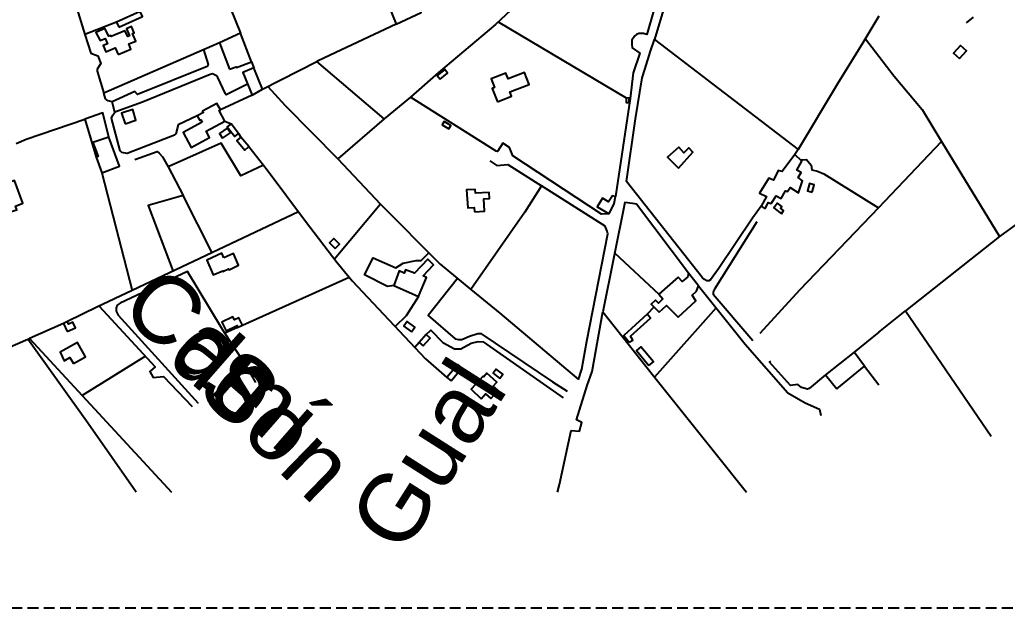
# Model space of a CAD drawing. Header units: millimetres. Extents: x 487814 to 495125, y 4392873 to 4398925.
# Drawn here: x 491590 to 492169, y 4394637 to 4394982 of the extents above; entities that cross this region are included whole.
import ezdxf

# ---------------------------------------------------------------- set-up
doc = ezdxf.new("R2010")
doc.units = ezdxf.units.MM
doc.linetypes.add('TRAZOS2', pattern=[9.525, 6.35, -3.175])
for name, color, linetype in [('Cartografia_Base', 8, 'Continuous'), ('Texto_Cartografia_Territorial', 7, 'Continuous'), ('Tramo_MT__15_S_E_Trazado', 5, 'TRAZOS2')]:
    doc.layers.add(name, color=color, linetype=linetype)
doc.styles.get("Standard").update_dxf_attribs({"font": 'arial.ttf'})

msp = doc.modelspace()

# ---------------------------------------------------------------- linework, layer by layer
at = {"layer": 'Cartografia_Base'}
for p, q in [((491706.68, 4395005.97, 110.06), (491719.6, 4394974.19, 109.94)), ((491623.47, 4394988.8, 112.59), (491628.32, 4394973.45, 112.26)), ((491646.78, 4394980.81, 111.46), (491628.32, 4394973.45, 112.26)), ((491870.72, 4394981.02, 109.64), (491945.83, 4394936.3, 109.26)), ((492149.29, 4394983.59, 108.86), (492145.14, 4394980.42, 108.85)), ((491707.15, 4394968.65, 109.38), (491639.33, 4394939.13, 112.03)), ((492086.06, 4394971, 109.01), (492093.9, 4394960.89, 108.66)), ((491726.07, 4394957.48, 109.38), (491727.42, 4394953.96, 109.38)), ((491732.51, 4394941.52, 108.32), (491764.38, 4394957.62, 108.98)), ((491726.33, 4394937.89, 109.01), (491707.76, 4394929.25, 109.2)), ((491947.53, 4394936.24, 109.26), (491948.09, 4394936.01, 109.26)), ((491628.29, 4394923.94, 111.98), (491634.87, 4394901.48, 112.52)), ((491710.44, 4394922.64, 109.2), (491713.99, 4394921.14, 109.2)), ((491803.74, 4394923.95, 108.32), (491776.68, 4394900.65, 107)), ((491718.45, 4394915.5, 108.06), (491719.74, 4394913.35, 108.06)), ((491677.19, 4394895.93, 108.66), (491685.82, 4394879.06, 108.13)), ((491638.3, 4394892.44, 110.52), (491656.05, 4394823.3, 108.64)), ((491703, 4394845.47, 107.08), (491685.82, 4394879.06, 108.13)), ((491801.58, 4394873.99, 106.93), (491774.72, 4394841.75, 106.52)), ((491753.53, 4394869.49, 108.25), (491656.05, 4394823.3, 108.64)), ((492175.4, 4394862.93, 107.23), (492164.8, 4394855.01, 107.11)), ((491938.99, 4394845.52, 107.92), (491964.98, 4394821.17, 107.16)), ((491720.68, 4394803.1, 106.36), (491783.3, 4394831.28, 107.83)), ((491962.03, 4394813.64, 106.97), (491958.04, 4394809.59, 106.97)), ((491998.59, 4394813.22, 109.06), (491962.34, 4394772.54, 109.06)), ((492093.9, 4394798.91, 106.33), (492109.5, 4394811.5, 105.95)), ((492109.5, 4394811.5, 105.95), (492159.82, 4394738.06, 104.89)), ((491615.66, 4394804.1, 109.01), (491595.72, 4394795.3, 108.7)), ((491717.87, 4394801.77, 106.17), (491710.33, 4394798.45, 106.64)), ((491594.78, 4394794.89, 108.69), (491595.72, 4394795.3, 108.7)), ((491595.72, 4394795.3, 108.7), (491678.99, 4394705.14, 107.36)), ((491944.41, 4394796.95, 107.16), (491943.57, 4394796.25, 107.16)), ((492093.9, 4394798.91, 106.33), (492079.5, 4394787.25, 106.14)), ((491824.43, 4394792.9, 107.02), (491821.77, 4394790, 106.93)), ((491663.85, 4394784.79, 108.25), (491626.64, 4394761.84, 108.44)), ((492085.57, 4394779.04, 106.41), (492093.9, 4394768.12, 106.41))]:
    msp.add_line(p, q, dxfattribs=at)
for points in [[(492093.9, 4394994.09, 110.68), (492076.06, 4395008.9, 110.68), (492047.38, 4395034.16, 111.43), (492026.11, 4395053.6, 111.43), (491999.31, 4395079.19, 112), (491980.88, 4395030.86, 110.68), (491985.1, 4395024.3, 110.68), (491983.46, 4395021.05, 110.68), (491978.11, 4395022.86, 110.11), (491962.47, 4394970.56, 110.11)], [(491810.78, 4394979.59, 111.43), (491825.45, 4394986.48, 110.95), (491812.18, 4395017.91, 111.99), (491797.77, 4395011.81, 111.99), (491810.78, 4394979.59, 111.43)], [(491959.72, 4395002.38, 109.95), (491965.65, 4395000.9, 109.95), (491957.83, 4394973.56, 109.95), (491956.01, 4394974.06, 109.95), (491953.2, 4394974.09, 109.95), (491951.77, 4394973.47, 109.95), (491950.76, 4394972.62, 109.95), (491949.06, 4394970.21, 109.95), (491949.02, 4394967.73, 109.95), (491949.22, 4394965.71, 109.95), (491953.73, 4394962.57, 109.95), (491949.95, 4394951.04, 110.14), (491948.09, 4394936.01, 110.33), (491939.48, 4394878.6, 109.95)], [(491648.13, 4394977.77, 112.47), (491662.14, 4394984, 112.47), (491660.79, 4394987.04, 112.47), (491646.78, 4394980.81, 112.47), (491648.13, 4394977.77, 112.47)], [(491881.09, 4394990.58, 110.21), (491869.02, 4394979.45, 110.21), (491835.72, 4394951.31, 110.02), (491819.31, 4394936.77, 109.07), (491803.74, 4394923.95, 109.45), (491764.38, 4394957.62, 108.98)], [(492093.9, 4394984.18, 110.57), (492084.62, 4394968.58, 110.3), (492069.8, 4394944.59, 109.17), (492046.62, 4394906.14, 108.22)], [(491647.71, 4394961.77, 110.24), (491655.31, 4394964.94, 110.07), (491654.12, 4394968.01, 110.12), (491658.09, 4394969.66, 110.04), (491656.27, 4394974.02, 110.12), (491657.18, 4394974.4, 110.1), (491655.61, 4394978.16, 110.07), (491652.61, 4394976.91, 110.14), (491654.37, 4394972.68, 110.15), (491653.42, 4394972.28, 110.17), (491651.71, 4394975.6, 110.17), (491643.74, 4394972.36, 110.34), (491643.42, 4394972.88, 110.34), (491642.29, 4394972.54, 110.36), (491640.02, 4394977.02, 110.33), (491634.73, 4394974.65, 110.45), (491637.18, 4394969.94, 110.48), (491640.18, 4394971.19, 110.41), (491641.5, 4394968.02, 110.41), (491639.07, 4394967.01, 110.46), (491640.62, 4394963.29, 110.4), (491646.12, 4394965.59, 110.29), (491647.71, 4394961.77, 110.24)], [(491810.78, 4394979.59, 111.43), (491768.84, 4394959.88, 109.07), (491764.38, 4394957.62, 108.98)], [(491628.32, 4394973.45, 112.26), (491631.74, 4394962.64, 112.03), (491635.9, 4394960.97, 112.03), (491637.7, 4394956.59, 112.03), (491635.38, 4394953.21, 112.03), (491635.49, 4394952.04, 112.03), (491639.33, 4394939.13, 112.03)], [(491713.16, 4394953.13, 108.38), (491717.02, 4394954.62, 108.27), (491717.24, 4394954.06, 108.27), (491726.07, 4394957.48, 108), (491719.6, 4394974.19, 108.06), (491707.15, 4394968.65, 108.43), (491713.16, 4394953.13, 108.38)], [(492024.99, 4394872.8, 107.3), (492019.76, 4394865.85, 107), (491999.93, 4394836.04, 107), (491995.26, 4394829.7, 107.18), (491994.22, 4394829.05, 107.18), (491992.99, 4394828.97, 107.18), (491991.62, 4394829.76, 107.18), (491990.59, 4394830.74, 107.18), (491945.93, 4394887.39, 108.7), (491951.3, 4394924.13, 108.7), (491955.07, 4394948.18, 109.07), (491956.8, 4394952.88, 108.89), (491960.08, 4394963.76, 108.89), (491962.47, 4394970.56, 109.07), (492046.62, 4394906.14, 108.22), (492044.68, 4394903.22, 106.93)], [(491697.91, 4394964.62, 108.71), (491700.51, 4394955.83, 108.7), (491700.06, 4394954.77, 108.72), (491659.06, 4394938.31, 109.95), (491657.53, 4394939.98, 110.01), (491644.3, 4394934.11, 110.39)], [(492141.32, 4394959.48, 108.46), (492145.38, 4394963.97, 108.53), (492141.9, 4394967.12, 108.6), (492137.84, 4394962.63, 108.5), (492141.32, 4394959.48, 108.46)], [(492093.9, 4394960.89, 108.66), (492103.03, 4394949.12, 108.25), (492119.32, 4394929.46, 107.68), (492130.8, 4394910.79, 107.49)], [(491726.33, 4394937.89, 108.14), (491732.51, 4394941.52, 107.94), (491727.42, 4394953.96, 107.99), (491720.85, 4394951.27, 108.19), (491726.33, 4394937.89, 108.14)], [(491836.62, 4394947.39, 111.62), (491841.03, 4394950.8, 111.62), (491839.39, 4394952.92, 111.62), (491834.98, 4394949.51, 111.62), (491836.62, 4394947.39, 111.62)], [(491870.22, 4394934.03, 108.67), (491878.5, 4394937.35, 108.85), (491877.55, 4394939.83, 108.91), (491888.82, 4394944.16, 109.15), (491886.13, 4394951.16, 109.32), (491876.56, 4394947.49, 109.12), (491875.25, 4394950.9, 109.2), (491866.57, 4394947.57, 109.02), (491868.54, 4394942.44, 108.89), (491867.19, 4394941.92, 108.86), (491870.22, 4394934.03, 108.67)], [(491723.66, 4394944.4, 108.16), (491711.18, 4394938.15, 108.54), (491710.73, 4394938.76, 108.55), (491706.31, 4394948.37, 108.6), (491705.39, 4394949.28, 108.62), (491704.33, 4394949.89, 108.64), (491703.11, 4394950.35, 108.67), (491701.73, 4394950.04, 108.71), (491662.1, 4394933.88, 109.86), (491645.92, 4394927.9, 110.28)], [(491735.54, 4394943.05, 107.56), (491745.82, 4394931.95, 107.56), (491776.68, 4394900.65, 107)], [(491694.19, 4394925.81, 109.38), (491683.07, 4394920.51, 109.76), (491681.58, 4394915.27, 109.76), (491680.84, 4394914.48, 109.76), (491653.09, 4394903.78, 110.33), (491649.88, 4394904.3, 110.33), (491648.94, 4394905.29, 110.33), (491643.97, 4394924.34, 111.08), (491644.76, 4394926.21, 111.08), (491645.92, 4394927.9, 111.08), (491644.3, 4394934.11, 112.03), (491641.94, 4394934.69, 112.03), (491640.75, 4394935.35, 112.03), (491640.32, 4394935.81, 112.03), (491639.33, 4394939.13, 112.03)], [(491935.72, 4394868.35, 108.06), (491931.35, 4394868.19, 108.06), (491879.2, 4394902.28, 108.82), (491877.35, 4394907.32, 108.82), (491873.45, 4394909.71, 108.82), (491870.28, 4394904.8, 108.82), (491869.41, 4394905.16, 108.82), (491819.31, 4394936.77, 109.07)], [(491947.43, 4394933.61, 111.43), (491947.53, 4394936.24, 111.43), (491945.83, 4394936.3, 111.43), (491945.73, 4394933.67, 111.43), (491947.43, 4394933.61, 111.43)], [(491651.9, 4394921.13, 109.78), (491658.1, 4394923.2, 109.71), (491656.39, 4394929.52, 109.85), (491649.83, 4394927.33, 110.11), (491651.9, 4394921.13, 109.78)], [(491697.07, 4394922.12, 108.97), (491685.86, 4394916.09, 109.05), (491690.6, 4394907.28, 108.78), (491701.45, 4394913.11, 108.7), (491699.49, 4394916.75, 108.81), (491710.44, 4394922.64, 108.67), (491707.08, 4394928.89, 108.72), (491707.76, 4394929.25, 108.7), (491705.69, 4394933.1, 108.72), (491697.34, 4394928.61, 108.98), (491697.81, 4394927.76, 108.97), (491694.19, 4394925.81, 109.09), (491695.62, 4394923.14, 109.01), (491696.32, 4394923.52, 109.01), (491697.07, 4394922.12, 108.97)], [(491588.06, 4394909.66, 110.42), (491593.86, 4394912.05, 110.9), (491628.29, 4394923.94, 111.98)], [(491642.25, 4394913.25, 111.46), (491638.89, 4394927.61, 111.46), (491628.29, 4394923.94, 111.98)], [(491841.66, 4394918.19, 111.24), (491842.89, 4394920.16, 111.24), (491839.03, 4394922.58, 111.24), (491837.8, 4394920.61, 111.24), (491841.66, 4394918.19, 111.24)], [(491709.02, 4394912.8, 110.58), (491713.59, 4394915.89, 110.58), (491711.78, 4394918.57, 110.58), (491707.21, 4394915.48, 110.58), (491709.02, 4394912.8, 110.58)], [(491713.99, 4394921.14, 110.58), (491711.79, 4394919.4, 110.58), (491716.25, 4394913.76, 110.58), (491718.45, 4394915.5, 110.58), (491713.99, 4394921.14, 110.58)], [(491642.25, 4394913.25, 109.75), (491632.95, 4394910.19, 109.66), (491636.08, 4394901.94, 109.43), (491634.87, 4394901.48, 109.43), (491638.3, 4394892.44, 109.18), (491648.66, 4394896.37, 109.19), (491642.25, 4394913.25, 109.75)], [(491719.74, 4394913.35, 110.02), (491717.32, 4394911.33, 110.02), (491721.99, 4394905.74, 110.02), (491724.41, 4394907.76, 110.02), (491719.74, 4394913.35, 110.02)], [(492093.9, 4394872.03, 107.36), (492130.8, 4394910.79, 107.65), (492164.8, 4394855.01, 107.09), (492109.5, 4394811.5, 105.95)], [(491657.63, 4394900.21, 109.09), (491670.64, 4394904.92, 109.1), (491671.86, 4394904.01, 109.06), (491673.84, 4394901.72, 108.98), (491677.19, 4394895.93, 108.66)], [(491733.09, 4394896.84, 107.71), (491719.72, 4394890.59, 107.8), (491708.28, 4394909.8, 108.5), (491677.19, 4394895.93, 108.66)], [(491724.41, 4394907.76, 108.25), (491735.27, 4394894.1, 107.31), (491757.64, 4394864.01, 107.31), (491776.1, 4394839.96, 107.68), (491783.3, 4394831.28, 107.83)], [(491976.44, 4394895.15, 107.32), (491984.81, 4394904.54, 107.27), (491982.59, 4394907.05, 107.33), (491979.66, 4394904.09, 107.35), (491976.55, 4394907.4, 107.43), (491969.93, 4394901.54, 107.49), (491976.44, 4394895.15, 107.32)], [(491776.68, 4394900.65, 107), (491801.58, 4394873.99, 107), (491836.62, 4394838.77, 108.13), (491854.7, 4394823.93, 107.74)], [(491865.76, 4394899.5, 108.82), (491869.97, 4394896.75, 108.82), (491876.34, 4394897.34, 108.82), (491896, 4394884.82, 108.68)], [(492027.29, 4394871.27, 106.15), (492029.08, 4394875.06, 106.16), (492030.72, 4394874.31, 106.11), (492033.68, 4394878.88, 106.1), (492036.61, 4394877.33, 106.02), (492039.27, 4394881.87, 106.01), (492040.41, 4394881.4, 105.99), (492041.89, 4394883.75, 105.98), (492046.84, 4394880.63, 105.9), (492049.28, 4394887.69, 105.99), (492046.71, 4394889.55, 106.02), (492048.35, 4394892.57, 106.07), (492045.84, 4394893.98, 106.09), (492048.89, 4394899.32, 106.2), (492044.68, 4394903.22, 106.23), (492037.24, 4394893.12, 106.18), (492035, 4394893.71, 106.24), (492032.18, 4394888.07, 106.23), (492029.49, 4394889.33, 106.31), (492023.95, 4394880.49, 106.33), (492027.99, 4394878.47, 106.22), (492024.99, 4394872.8, 106.22), (492027.29, 4394871.27, 106.15)], [(492048.09, 4394900.06, 106.36), (492051.59, 4394900.17, 106.36), (492054.17, 4394896.78, 106.36), (492054.72, 4394894.1, 106.36), (492057.97, 4394893.42, 105.98), (492061.75, 4394891.88, 105.98), (492093.7, 4394871.81, 105.79)], [(491579.93, 4394868.23, 108.99), (491588.38, 4394870.64, 109.01), (491587.54, 4394872.93, 109.05), (491591.82, 4394874.52, 109.09), (491586.89, 4394887.85, 109.32), (491575.35, 4394883.58, 109.27), (491577.6, 4394877.52, 109.16), (491576.63, 4394877.16, 109.15), (491579.93, 4394868.23, 108.99)], [(491856.75, 4394869.56, 107.69), (491862.69, 4394869.92, 107.77), (491862.25, 4394877.07, 107.78), (491865.55, 4394877.27, 107.83), (491865.33, 4394880.87, 107.84), (491857.34, 4394880.38, 107.72), (491857.2, 4394882.63, 107.73), (491852.16, 4394882.32, 107.66), (491852.81, 4394871.77, 107.64), (491856.6, 4394872.07, 107.69), (491856.75, 4394869.56, 107.69)], [(491917.77, 4394771.25, 107.31), (491919.73, 4394777.34, 107.31), (491922.76, 4394793.73, 107.5), (491934.91, 4394856.62, 108.06), (491934.63, 4394858.21, 108.06), (491933.35, 4394861.06, 108.06), (491896, 4394884.82, 108.68), (491886.36, 4394869.33, 108.13), (491854.7, 4394823.93, 107.74), (491871.62, 4394810.03, 107.37), (491917.77, 4394771.25, 107.31)], [(492054.84, 4394881.01, 108.03), (492056.04, 4394885.39, 108.03), (492053.27, 4394886.16, 108.03), (492052.07, 4394881.78, 108.03), (492054.84, 4394881.01, 108.03)], [(491685.82, 4394879.06, 108.13), (491665.3, 4394873.22, 108.37), (491680.09, 4394834.59, 107.14)], [(491935.72, 4394868.35, 107.74), (491938.78, 4394874.31, 107.78), (491939.48, 4394878.6, 107.81), (491937.75, 4394878.98, 107.84), (491935.43, 4394875.34, 107.84), (491931.79, 4394877.5, 107.9), (491928.8, 4394872.42, 107.86), (491935.72, 4394868.35, 107.74)], [(491982.31, 4394833.47, 109.17), (491951.82, 4394874.02, 109.54), (491949.45, 4394874.47, 109.54), (491944.88, 4394874.91, 109.54), (491932.05, 4394810.82, 108.98)], [(492093.9, 4394872.03, 107.36), (492047.45, 4394823.52, 106.9), (492024.19, 4394798.2, 107.84)], [(492036.8, 4394868.3, 108.41), (492038.05, 4394870.22, 108.41), (492036.21, 4394871.72, 108.41), (492036.97, 4394872.66, 108.41), (492034.56, 4394874.64, 108.41), (492032.35, 4394871.93, 108.41), (492036.8, 4394868.3, 108.41)], [(492022.33, 4394863.7, 107.18), (491997.47, 4394824.22, 107.56), (491996.87, 4394822.65, 107.56), (491996.81, 4394821.29, 107.56), (492019.98, 4394794.11, 107.18)], [(491775.01, 4394848.03, 109.17), (491777.59, 4394850.49, 109.17), (491774.38, 4394853.86, 109.17), (491771.8, 4394851.38, 109.17), (491775.01, 4394848.03, 109.17)], [(491709.81, 4394842.57, 106.89), (491708.62, 4394845.34, 106.98), (491699.78, 4394841.23, 107.04), (491703.49, 4394832.56, 106.78), (491709.09, 4394834.86, 106.74), (491709.25, 4394834.6, 106.73), (491712.45, 4394836.14, 106.71), (491712.94, 4394835.46, 106.68), (491718.4, 4394838.23, 106.65), (491715.44, 4394844.99, 106.85), (491709.81, 4394842.57, 106.89)], [(491809.41, 4394826.33, 106.94), (491805.83, 4394825.81, 106.89), (491792.26, 4394832.52, 106.73), (491797.29, 4394842.57, 106.82), (491810.7, 4394836.63, 106.98), (491814.97, 4394839.37, 107.04), (491822.59, 4394840.9, 107.14), (491825.49, 4394840.9, 107.18), (491830.01, 4394845.42, 107.26)], [(491823.9, 4394819.87, 107.12), (491828.64, 4394830.97, 107.2), (491826.72, 4394831.89, 107.18), (491832.69, 4394838.45, 107.28), (491829.49, 4394841.68, 107.24), (491821.52, 4394833.46, 107.11), (491816.28, 4394835.53, 107.05), (491815.56, 4394833.62, 107.04), (491812.54, 4394834.96, 107), (491809.41, 4394826.33, 106.94), (491823.9, 4394819.87, 107.12)], [(491710.33, 4394798.45, 106.64), (491708.33, 4394801.51, 106.74), (491688.51, 4394834.49, 107.68), (491649.05, 4394816.05, 107.68), (491647.23, 4394814.77, 107.68), (491646.65, 4394813.13, 107.68), (491646.63, 4394811.2, 107.68), (491647.76, 4394808.94, 107.68), (491694.7, 4394757.29, 106.36)], [(491783.3, 4394831.28, 107.83), (491785.11, 4394829.08, 107.87), (491828.09, 4394783.24, 107.12), (491840.62, 4394772.42, 107.12)], [(491846.91, 4394830.33, 107.45), (491829.61, 4394808.74, 107.17), (491845.46, 4394795.02, 107.35), (491847.44, 4394794.56, 107.37), (491849.42, 4394794.56, 107.4), (491853.84, 4394796.54, 107.46), (491858.72, 4394798.22, 107.45), (491860.55, 4394798.07, 107.43), (491902.61, 4394769.87, 106.92), (491911.17, 4394764.38, 106.82)], [(491965.09, 4394810.66, 106.67), (491969.51, 4394814.67, 106.69), (491976.23, 4394807.67, 106.53), (491986.68, 4394817.39, 106.43), (491984.42, 4394820.59, 106.5), (491986.96, 4394822.9, 106.48), (491988.28, 4394826.16, 106.49), (491982.31, 4394833.47, 106.66), (491981.83, 4394831.35, 106.65), (491978.61, 4394828.57, 106.68), (491976.19, 4394831.21, 106.74), (491964.98, 4394821.17, 106.82), (491967.35, 4394818.4, 106.76), (491964.73, 4394815.87, 106.75), (491963.02, 4394817.77, 106.79), (491960.34, 4394815.29, 106.78), (491965.09, 4394810.66, 106.67)], [(491988.28, 4394826.16, 108.79), (492015.62, 4394791.84, 108.6), (492040.51, 4394763.38, 108.6), (492050.83, 4394757.57, 108.03), (492059.17, 4394753.75, 106.14), (492060.03, 4394749.99, 106.22)], [(491656.05, 4394823.3, 108.64), (491635.37, 4394813.59, 108.82), (491618.03, 4394805.21, 109.01)], [(491823.9, 4394819.87, 107.12), (491816.8, 4394808.43, 107), (491810.31, 4394802.26, 106.91)], [(491636.68, 4394814.21, 108.25), (491669.48, 4394778.7, 107.68), (491666.45, 4394775.9, 107.5), (491668.32, 4394772.38, 107.5), (491674.4, 4394772.97, 107.5), (491691.19, 4394755.39, 107.5)], [(491720.68, 4394803.1, 109.45), (491718.64, 4394807.39, 109.45), (491715.94, 4394806.12, 109.45), (491715.11, 4394807.86, 109.45), (491708.69, 4394804.81, 109.45), (491711.08, 4394799.78, 109.45), (491717.52, 4394802.85, 109.45), (491717.87, 4394801.77, 109.45), (491720.68, 4394803.1, 109.45)], [(491905.39, 4394705.14, 107.36), (491906.6, 4394709.68, 107.47), (491913.53, 4394741.36, 107.65), (491918.37, 4394740.88, 107.65), (491919.84, 4394746.03, 107.65), (491916.63, 4394747.61, 107.65), (491922.83, 4394767.6, 107.28), (491925.82, 4394775.98, 107.28), (491932.05, 4394810.82, 108.98)], [(491932.05, 4394810.82, 108.98), (491961.71, 4394773.32, 107.65), (491997.79, 4394728.38, 106.71), (492016.25, 4394705.14, 106.08)], [(491947.58, 4394793.09, 109.35), (491949.59, 4394794.21, 109.35), (491948.27, 4394796.56, 109.35), (491960.11, 4394807.19, 109.35), (491958.04, 4394809.59, 109.35), (491944.41, 4394796.95, 109.35), (491947.58, 4394793.09, 109.35)], [(491617.92, 4394799.26, 110.56), (491622.72, 4394801.48, 110.56), (491621.24, 4394804.83, 110.56), (491618.75, 4394803.67, 110.56), (491618.03, 4394805.21, 110.56), (491615.66, 4394804.1, 110.56), (491617.92, 4394799.26, 110.56)], [(491819.75, 4394799.15, 109.54), (491821.74, 4394801.9, 109.54), (491817.25, 4394805.13, 109.54), (491815.26, 4394802.37, 109.54), (491819.75, 4394799.15, 109.54)], [(491552.8, 4394775.97, 107.93), (491578.56, 4394787.73, 108.44), (491594.78, 4394794.89, 108.69)], [(491658.28, 4394705.14, 107.33), (491630.21, 4394745.34, 107.68), (491594.78, 4394794.89, 108.69)], [(491728.51, 4394769.53, 105.61), (491722.65, 4394779.61, 105.99), (491710.33, 4394798.45, 106.64)], [(491826.78, 4394790.88, 109.17), (491830.74, 4394795.48, 109.17), (491828.39, 4394797.5, 109.17), (491824.43, 4394792.9, 109.17), (491826.78, 4394790.88, 109.17)], [(491828.39, 4394797.5, 107.13), (491831.28, 4394800.05, 107.18), (491838.29, 4394792.89, 107.21), (491845.15, 4394789.23, 107.24), (491848.81, 4394789.23, 107.29), (491854.75, 4394792.43, 107.42), (491859.02, 4394793.5, 107.39), (491861.92, 4394793.34, 107.37), (491908.87, 4394760.37, 106.82)], [(491621.55, 4394780.48, 106.43), (491628.65, 4394784.52, 106.36), (491623.89, 4394792.87, 106.4), (491613.86, 4394787.16, 106.41), (491616.13, 4394782.14, 106.44), (491619.51, 4394784.07, 106.41), (491621.55, 4394780.48, 106.43)], [(491959.11, 4394779.42, 109.54), (491961.76, 4394781.64, 109.54), (491954.45, 4394790.39, 109.54), (491951.8, 4394788.18, 109.54), (491959.11, 4394779.42, 109.54)], [(492069.4, 4394765.76, 104.77), (492085.57, 4394779.04, 104.79), (492079.5, 4394787.25, 104.94), (492062.73, 4394774.01, 104.92), (492069.4, 4394765.76, 104.77)], [(491843.06, 4394770.41, 109.54), (491849.37, 4394778.07, 109.54), (491846.93, 4394780.08, 109.54), (491840.62, 4394772.42, 109.54), (491843.06, 4394770.41, 109.54)], [(492062.73, 4394774.01, 106.71), (492053.16, 4394765.89, 106.71), (492052.11, 4394765.58, 106.71), (492048.68, 4394766.47, 106.33), (492046.51, 4394768.22, 106.33), (492042.16, 4394767.71, 107.09), (492029.85, 4394781.3, 107.47), (492030.65, 4394781.97, 107.47)], [(491860.69, 4394759.95, 106.76), (491863.3, 4394762.83, 106.86), (491866.42, 4394760, 106.84), (491870.68, 4394764.71, 107), (491867.78, 4394767.35, 107.02), (491869.88, 4394769.67, 107.1), (491864.11, 4394774.9, 107.14), (491862.18, 4394772.76, 107.07), (491861.8, 4394773.12, 107.07), (491854.85, 4394765.45, 106.82), (491860.69, 4394759.95, 106.76)], [(491871.59, 4394771.83, 108.79), (491873.44, 4394774.23, 108.79), (491869.52, 4394777.23, 108.79), (491867.67, 4394774.83, 108.79), (491871.59, 4394771.83, 108.79)]]:
    msp.add_polyline3d(points, dxfattribs=at)
at = {"layer": 'Tramo_MT__15_S_E_Trazado', "linetype": 'TRAZOS2'}
msp.add_lwpolyline([(490296.11, 4398160.52), (494163.23, 4398160.52), (494163.23, 4394637.06), (490296.11, 4394637.06)], close=True, dxfattribs=at)

# ---------------------------------------------------------------- texts
at = {"layer": 'Texto_Cartografia_Territorial'}
for s, rotation, p in [('Camí', -41.12791, (491647.39, 4394810.93)), ('de', -41.15927, (491675.11, 4394782.32)), ('Son', -44.18344, (491692.43, 4394764.93)), ('Gual', 57.58853, (491814.73, 4394667.5))]:
    msp.add_text(s, height=39.37, rotation=rotation, dxfattribs=at).set_placement(p)

doc.saveas('drawing.dxf')
